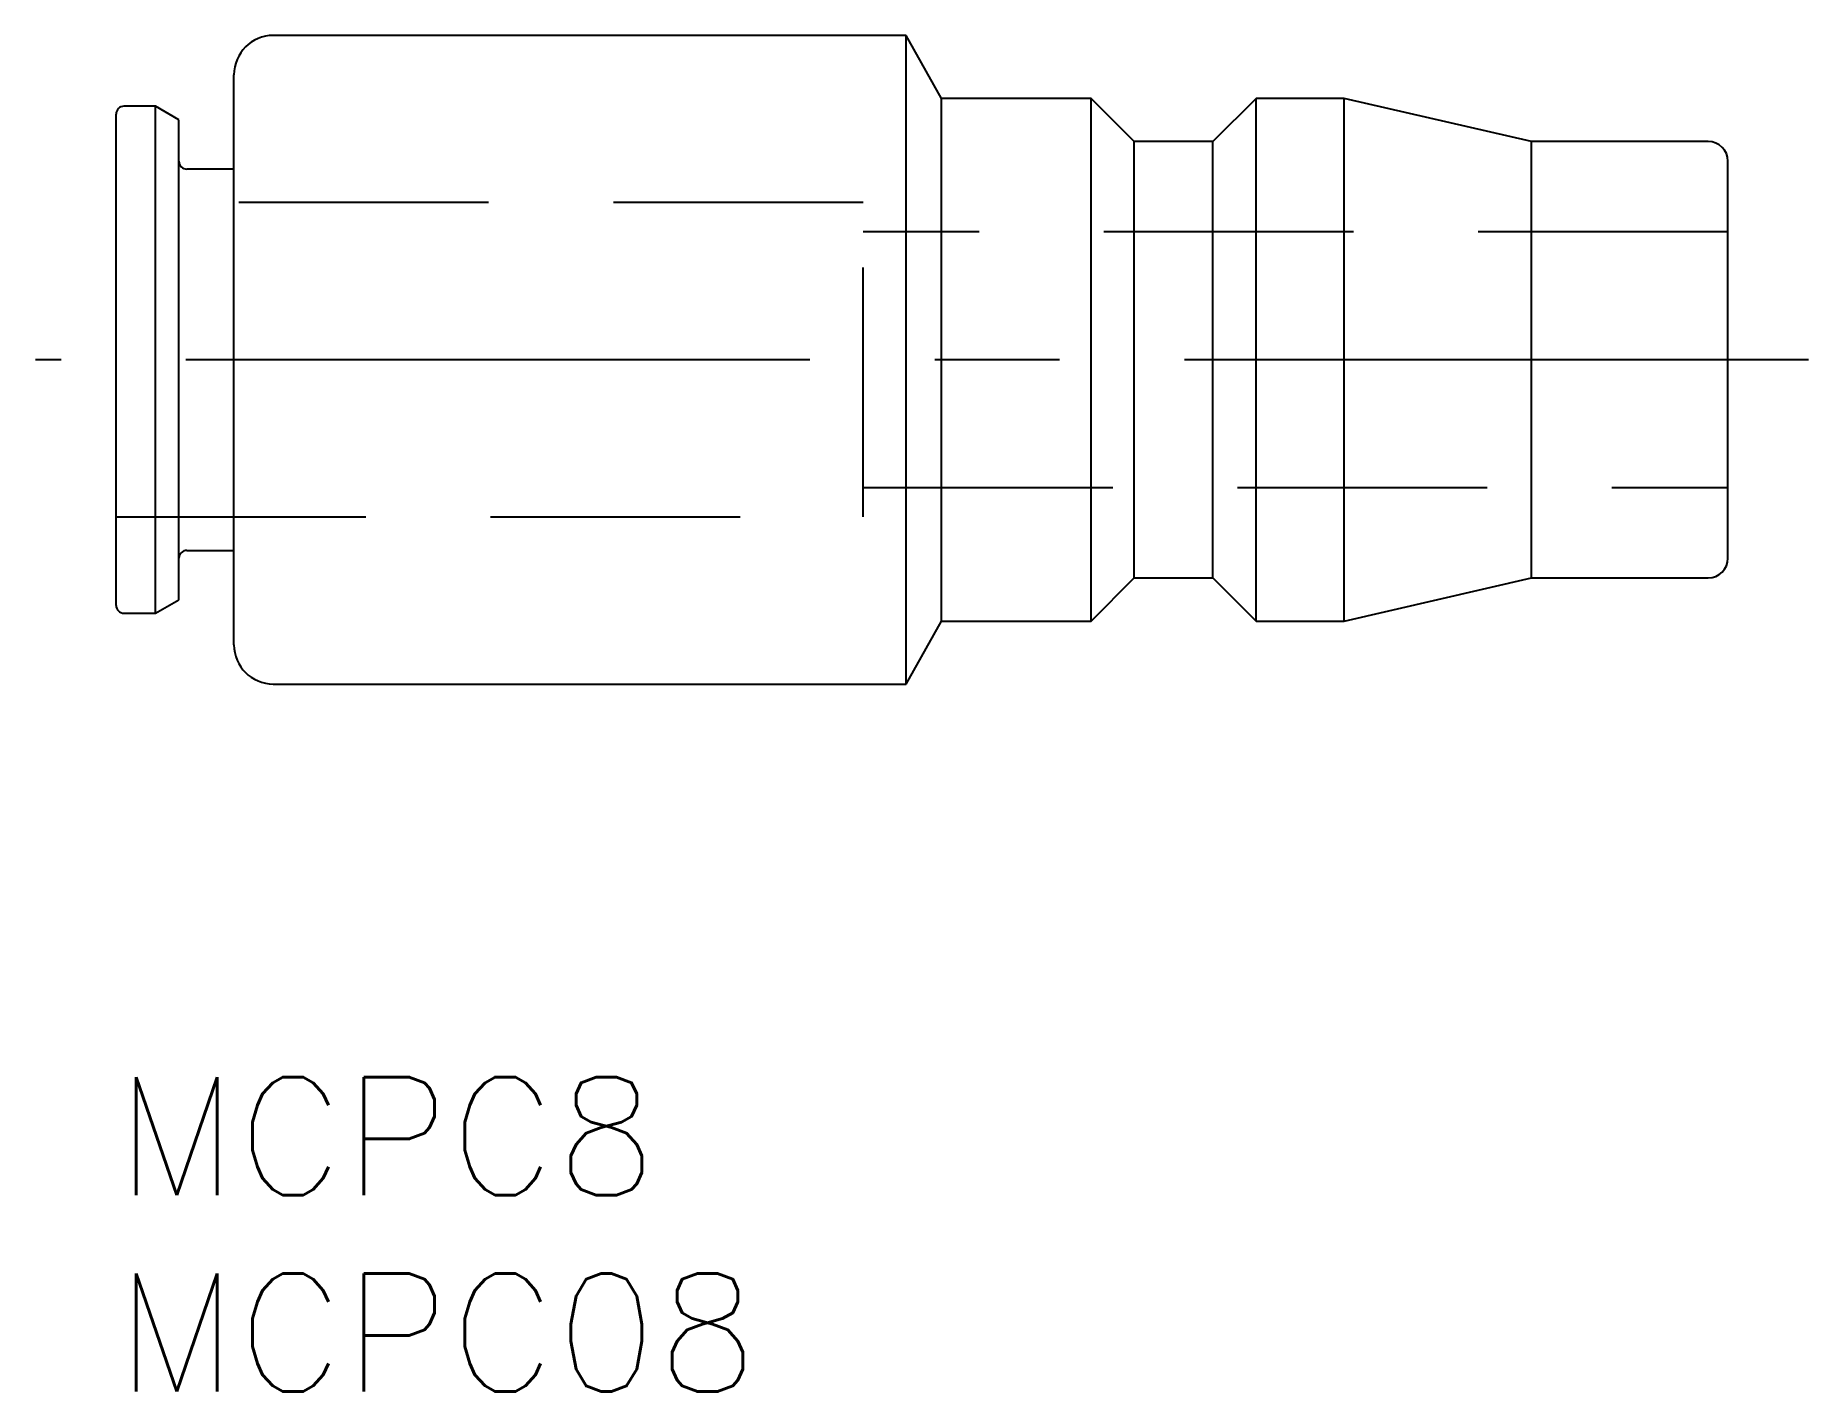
# Model space of a CAD drawing. Extents: x -2 to 43, y -8 to 26.5.
import ezdxf

# ---------------------------------------------------------------- set-up
doc = ezdxf.new("R2010")
doc.units = 0
doc.header["$LTSCALE"] = 0.5
doc.linetypes.add('CENTER', pattern=[50.8, 31.75, -6.35, 6.35, -6.35])
doc.linetypes.add('DASHED', pattern=[19.05, 12.7, -6.35])
for name, color, linetype in [('MSM_CENTER', 1, 'CENTER'), ('MSM_CONTINUOUS', 7, 'CONTINUOUS'), ('MSM_DASHED', 4, 'DASHED'), ('MSM_PART_NUMBER', 7, 'CONTINUOUS')]:
    doc.layers.add(name, color=color, linetype=linetype)
doc.styles.get("Standard").update_dxf_attribs({"font": 'txt.shx', "height": 3, "bigfont": 'bigfont.shx'})

msp = doc.modelspace()

# ---------------------------------------------------------------- linework, layer by layer
at = {"layer": 'MSM_CENTER'}
msp.add_line((43.05, 18.25), (-2.05, 18.25), dxfattribs=at)
at = {"layer": 'MSM_CONTINUOUS'}
for p, q in [((20.1, 26.5), (4, 26.5)), ((21, 24.9), (20.1, 26.5)), ((20.1, 10), (20.1, 26.5)), ((3, 11), (3, 25.5)), ((24.8, 24.9), (21, 24.9)), ((21, 11.6), (21, 24.9)), ((24.8, 11.6), (24.8, 24.9)), ((25.9, 23.8), (24.8, 24.9)), ((29, 24.9), (27.9, 23.8)), ((29, 11.6), (29, 24.9)), ((31.235, 24.9), (29, 24.9)), ((31.235, 11.6), (31.235, 24.9)), ((36, 23.8), (31.235, 24.9)), ((0, 12), (0, 24.5)), ((1, 24.7), (0.2, 24.7)), ((1.6, 24.354), (1, 24.7)), ((1, 11.8), (1, 24.7)), ((1.6, 12.146), (1.6, 24.354)), ((27.9, 23.8), (25.9, 23.8)), ((25.9, 12.7), (25.9, 23.8)), ((27.9, 12.7), (27.9, 23.8)), ((40.5, 23.8), (36, 23.8)), ((36, 12.7), (36, 23.8)), ((3, 23.1), (1.8, 23.1)), ((41, 13.2), (41, 23.3)), ((1.8, 13.4), (3, 13.4)), ((24.8, 11.6), (25.9, 12.7)), ((25.9, 12.7), (27.9, 12.7)), ((27.9, 12.7), (29, 11.6)), ((31.235, 11.6), (36, 12.7)), ((36, 12.7), (40.5, 12.7)), ((0.2, 11.8), (1, 11.8)), ((1, 11.8), (1.6, 12.146)), ((20.1, 10), (21, 11.6)), ((21, 11.6), (24.8, 11.6)), ((29, 11.6), (31.235, 11.6)), ((4, 10), (20.1, 10))]:
    msp.add_line(p, q, dxfattribs=at)
for centre, radius, start, end in [((4, 25.5), 1, 90, 180), ((0.2, 24.5), 0.2, 90, 180), ((40.5, 23.3), 0.5, 0, 90), ((1.8, 23.3), 0.2, 180, 270), ((1.8, 13.2), 0.2, 90, 180), ((40.5, 13.2), 0.5, 270, 0), ((0.2, 12), 0.2, 180, 270), ((4, 11), 1, 180, 270)]:
    msp.add_arc(centre, radius, start, end, dxfattribs=at)
at = {"layer": 'MSM_DASHED'}
for p, q in [((19, 22.25), (0, 22.25)), ((19, 14.25), (19, 22.25)), ((41, 21.5), (19, 21.5)), ((19, 15), (41, 15)), ((0, 14.25), (19, 14.25))]:
    msp.add_line(p, q, dxfattribs=at)

# ---------------------------------------------------------------- texts
at = {"layer": 'MSM_PART_NUMBER'}
for s, p in [('MCPC8', (0, -3)), ('MCPC08', (0, -8))]:
    msp.add_text(s, height=3, dxfattribs=at).set_placement(p)

doc.saveas('drawing.dxf')
